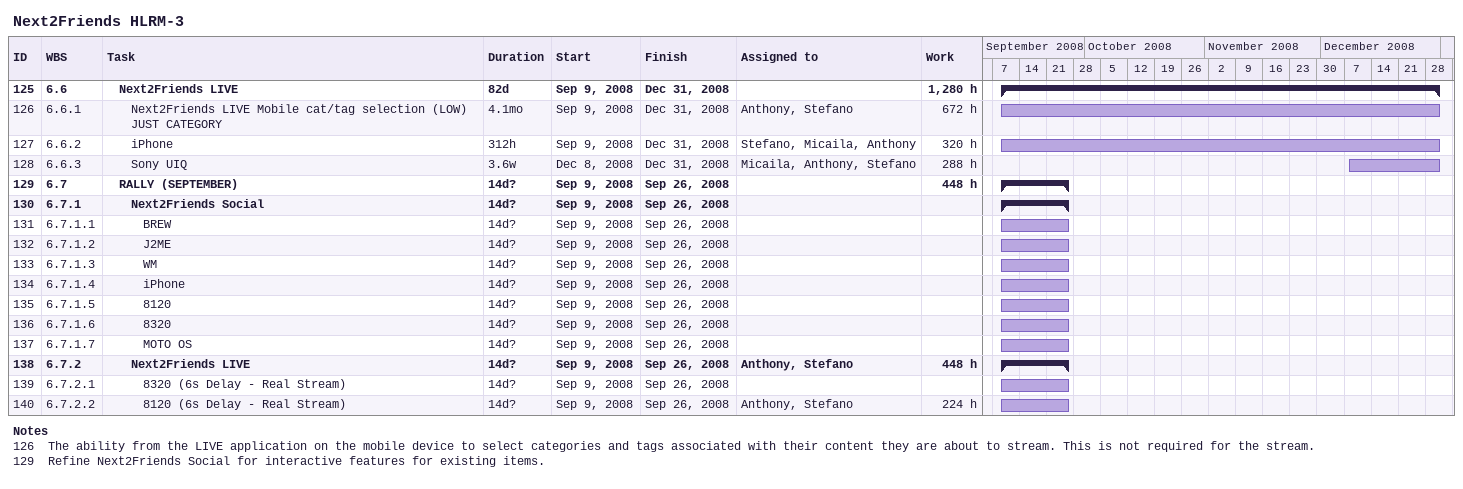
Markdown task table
Next2Friends HLRM-3

| ID | WBS | Task | Duration | Start | Finish | Resources | Work (h) |
|---|---|---|---|---|---|---|---|
| 125 | 6.6 | **Next2Friends LIVE** | 82d | 2008-09-09 | 2008-12-31 |  | 1280 |
| 126 | 6.6.1 | Next2Friends LIVE Mobile cat/tag selection (LOW) JUST CATEGORY | 4.1mo | 2008-09-09 | 2008-12-31 | Anthony, Stefano | 672 |
| 127 | 6.6.2 | iPhone | 312h | 2008-09-09 | 2008-12-31 | Stefano, Micaila, Anthony | 320 |
| 128 | 6.6.3 | Sony UIQ | 3.6w | 2008-12-08 | 2008-12-31 | Micaila, Anthony, Stefano | 288 |
| 129 | 6.7 | **RALLY (SEPTEMBER)** | 14d? | 2008-09-09 | 2008-09-26 |  | 448 |
| 130 | 6.7.1 | **Next2Friends Social** | 14d? | 2008-09-09 | 2008-09-26 |  |  |
| 131 | 6.7.1.1 | BREW | 14d? | 2008-09-09 | 2008-09-26 |  |  |
| 132 | 6.7.1.2 | J2ME | 14d? | 2008-09-09 | 2008-09-26 |  |  |
| 133 | 6.7.1.3 | WM | 14d? | 2008-09-09 | 2008-09-26 |  |  |
| 134 | 6.7.1.4 | iPhone | 14d? | 2008-09-09 | 2008-09-26 |  |  |
| 135 | 6.7.1.5 | 8120 | 14d? | 2008-09-09 | 2008-09-26 |  |  |
| 136 | 6.7.1.6 | 8320 | 14d? | 2008-09-09 | 2008-09-26 |  |  |
| 137 | 6.7.1.7 | MOTO OS | 14d? | 2008-09-09 | 2008-09-26 |  |  |
| 138 | 6.7.2 | **Next2Friends LIVE** | 14d? | 2008-09-09 | 2008-09-26 | Anthony, Stefano | 448 |
| 139 | 6.7.2.1 | 8320 (6s Delay - Real Stream) | 14d? | 2008-09-09 | 2008-09-26 |  |  |
| 140 | 6.7.2.2 | 8120 (6s Delay - Real Stream) | 14d? | 2008-09-09 | 2008-09-26 | Anthony, Stefano | 224 |

Notes
- 126: The ability from the LIVE application on the mobile device to select categories and tags associated with their content they are about to stream. This is not required for the stream.
- 129: Refine Next2Friends Social for interactive features for existing items.
